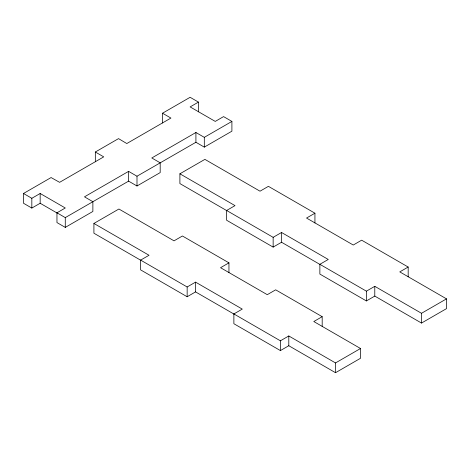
<?xml version="1.0" encoding="UTF-8"?>
<svg xmlns="http://www.w3.org/2000/svg" width="470" height="470" viewBox="0 0 470 470"><rect width="100%" height="100%" fill="white"/><g stroke="black" fill="none" stroke-linecap="round" stroke-linejoin="round"><path stroke-width="0.7" d="M57.123 213.051L40.162 203.257L31.831 208.069L23.5 203.257L23.5 193.487L51.095 177.554L59.608 182.337L103.729 156.863L95.334 152.01L95.334 161.786M95.334 152.01L118.528 138.621L126.794 143.544L170.921 118.07L162.52 113.223L162.52 122.993M162.52 113.223L190.115 97.29L198.446 102.102L198.446 111.872M23.5 193.487L31.831 198.293L40.162 193.487L65.289 207.993L56.958 212.804L56.958 222.574L65.277 227.392L92.872 211.459L92.872 201.689L84.477 196.836L128.598 171.362L136.993 176.215L195.914 142.275L204.309 147.122L231.904 131.189L231.904 121.419L223.573 116.607L215.248 121.413L190.127 106.907L198.446 102.102M231.904 121.419L204.309 137.346L195.914 132.499L151.792 157.973L160.188 162.82L160.188 172.596L136.993 185.985L128.598 181.138L65.277 217.616L56.958 212.804M140.794 260.286L93.912 233.22L93.912 223.444L118.91 209.015L174.029 240.84L182.425 235.993L228.949 262.847L228.949 272.624M226.781 210.642L179.898 183.576L179.898 173.8L204.897 159.371L260.016 191.196L268.411 186.343L314.935 213.204L314.935 222.98M234.066 314.136L195.555 291.899L187.154 296.752L140.636 269.892L140.636 260.116L149.031 255.269L93.912 223.444M320.052 264.493L281.542 242.256L273.146 247.108L226.622 220.248L226.622 210.472L235.018 205.625L179.898 173.8M140.636 260.116L187.154 286.976L195.555 282.129L242.279 309.101L233.878 313.948L233.878 323.724L280.402 350.585L288.797 345.738L335.521 372.71L360.514 358.281L360.514 348.505L313.79 321.533L322.191 316.68L322.191 326.456M228.949 262.847L220.547 267.7L267.271 294.672L275.667 289.826L322.191 316.68M226.622 210.472L273.146 237.332L281.542 232.486L328.266 259.458L319.864 264.305L319.864 274.08L366.389 300.941L374.784 296.088L421.508 323.066L446.5 308.637L446.5 298.861L399.776 271.889L408.177 267.036L408.177 276.812M314.935 213.204L306.534 218.051L353.258 245.029L361.653 240.182L408.177 267.036M233.878 313.948L280.402 340.809L288.797 335.962L335.521 362.934L360.514 348.505M319.864 264.305L366.389 291.165L374.784 286.318L421.508 313.29L446.5 298.861M421.508 313.29L421.508 323.066M374.784 286.318L374.784 296.088M366.389 291.165L366.389 300.941M335.521 362.934L335.521 372.71M288.797 335.962L288.797 345.738M281.542 232.486L281.542 242.256M280.402 340.809L280.402 350.585M273.146 237.332L273.146 247.108M204.309 137.346L204.309 147.122M195.914 132.499L195.914 142.275M195.555 282.129L195.555 291.899M187.154 286.976L187.154 296.752M136.993 176.215L136.993 185.985M128.598 171.362L128.598 181.138M65.277 217.616L65.277 227.392M40.162 193.487L40.162 203.257M31.831 198.293L31.831 208.069"/></g></svg>
